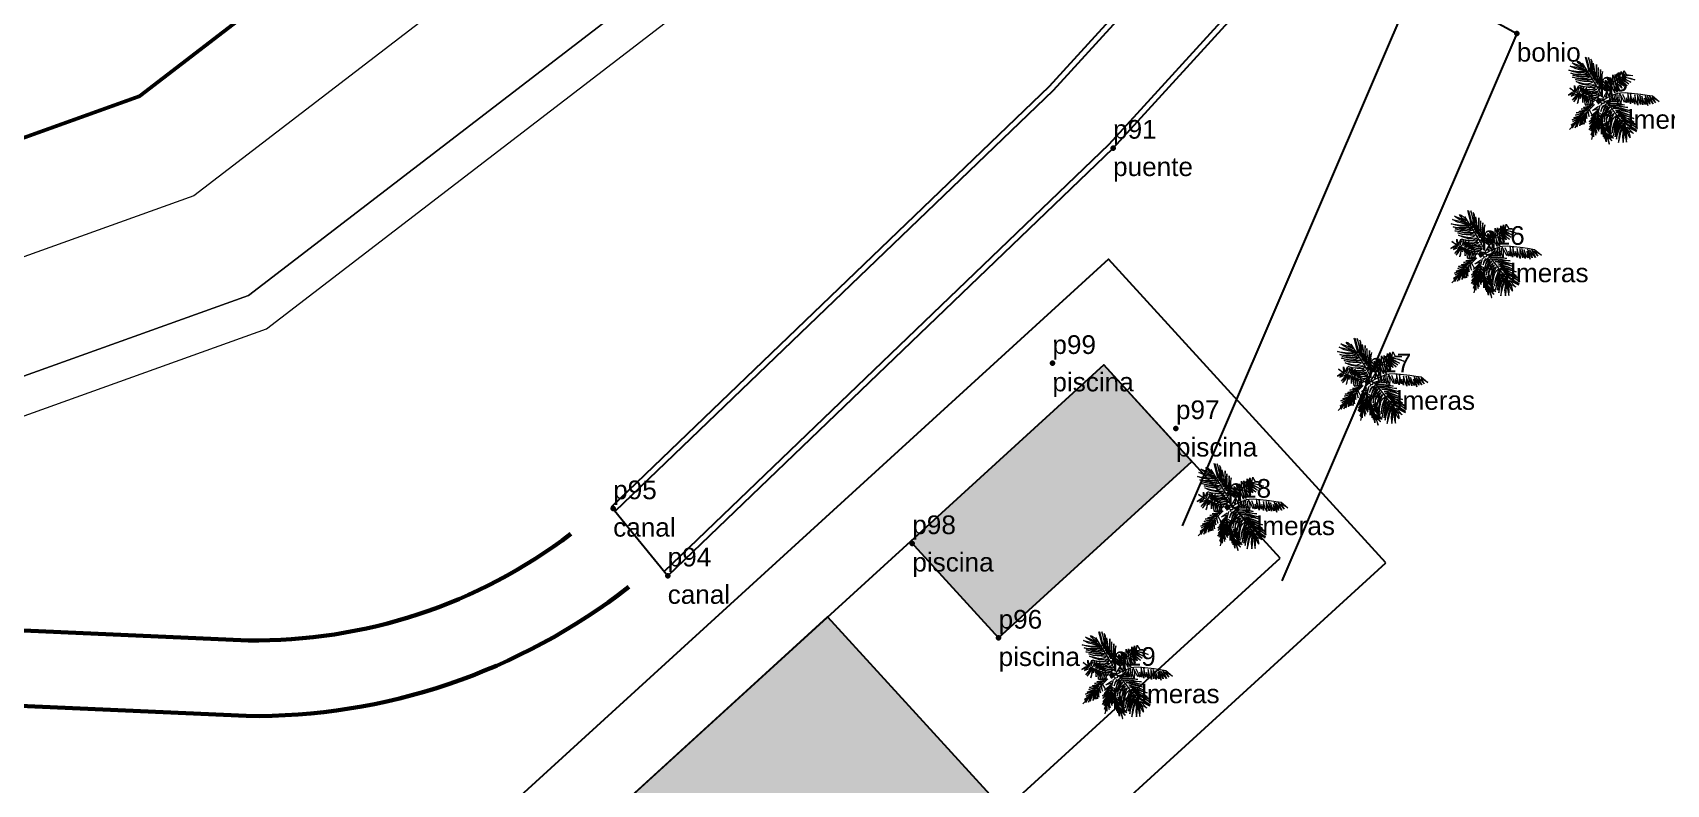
# Model space of a CAD drawing. Header units: metres. Extents: x 859577 to 860336, y 1645916 to 1646650.
# Drawn here: x 859944.8 to 859988.49, y 1646028.86 to 1646048.96 of the extents above; entities that cross this region are included whole.
import ezdxf

# ---------------------------------------------------------------- set-up
doc = ezdxf.new("R2010")
doc.units = ezdxf.units.M
for name, color, linetype in [('A-SENDEROS', 97, 'Continuous'), ('A-ZONA VERDE', 103, 'Continuous'), ('AA_HATCH TEXTURES', 7, 'Continuous'), ('CVL_CUADCON_TIT', 7, 'Continuous')]:
    doc.layers.add(name, color=color, linetype=linetype)
for name, color, linetype, lineweight in [('bohio', 174, 'Continuous', 100), ('canal', 174, 'Continuous', 100), ('HATCH', 253, 'Continuous', 0), ('palmeras', 174, 'Continuous', 100), ('piscina', 174, 'Continuous', 100), ('puente', 174, 'Continuous', 100), ('VEGETATION', 7, 'Continuous', 0)]:
    doc.layers.add(name, color=color, linetype=linetype, lineweight=lineweight)
doc.styles.get("Standard").update_dxf_attribs({"font": 'arial.ttf'})

# ---------------------------------------------------------------- blocks, each defined once
blk = doc.blocks.new('06092026_CAMPO')
at = {"layer": 'bohio'}
blk.add_point((859984.492, 1646048.937, 40.022), dxfattribs=at)
at = {"layer": 'canal'}
for p in [(859960.327, 1646036.231, 38.938), (859961.785, 1646034.434, 38.876)]:
    blk.add_point(p, dxfattribs=at)
at = {"layer": 'palmeras'}
for p in [(859986.685, 1646047.142, 40.089), (859983.538, 1646043.037, 40.1), (859980.503, 1646039.624, 39.637), (859976.756, 1646036.272, 39.542), (859973.671, 1646031.775, 39.618)]:
    blk.add_point(p, dxfattribs=at)
at = {"layer": 'piscina'}
for p in [(859972.073, 1646040.117, 39.916), (859975.377, 1646038.374, 39.396), (859968.327, 1646035.298, 39.3), (859970.635, 1646032.77, 39.276)]:
    blk.add_point(p, dxfattribs=at)
at = {"layer": 'puente'}
blk.add_point((859973.696, 1646045.876, 39.635), dxfattribs=at)
at = {"layer": 'bohio'}
blk.add_text('bohio', height=0.5, dxfattribs=at).set_placement((859984.492, 1646048.187))
at = {"layer": 'canal'}
for s, p in [('p95', (859960.327, 1646036.481)), ('canal', (859960.327, 1646035.481)), ('p94', (859961.785, 1646034.684)), ('canal', (859961.785, 1646033.684))]:
    blk.add_text(s, height=0.5, dxfattribs=at).set_placement(p)
at = {"layer": 'palmeras'}
for s, p in [('p3', (859986.685, 1646047.392)), ('palmeras', (859986.685, 1646046.392)), ('p16', (859983.538, 1646043.287)), ('palmeras', (859983.538, 1646042.287)), ('p17', (859980.503, 1646039.874)), ('palmeras', (859980.503, 1646038.874)), ('p18', (859976.756, 1646036.522)), ('palmeras', (859976.756, 1646035.522)), ('p19', (859973.671, 1646032.025)), ('palmeras', (859973.671, 1646031.025))]:
    blk.add_text(s, height=0.5, dxfattribs=at).set_placement(p)
at = {"layer": 'piscina'}
for s, p in [('p99', (859972.073, 1646040.367)), ('piscina', (859972.073, 1646039.367)), ('p97', (859975.377, 1646038.624)), ('piscina', (859975.377, 1646037.624)), ('p98', (859968.327, 1646035.548)), ('piscina', (859968.327, 1646034.548)), ('p96', (859970.635, 1646033.02)), ('piscina', (859970.635, 1646032.02))]:
    blk.add_text(s, height=0.5, dxfattribs=at).set_placement(p)
at = {"layer": 'puente'}
for s, p in [('p91', (859973.696, 1646046.126)), ('puente', (859973.696, 1646045.126))]:
    blk.add_text(s, height=0.5, dxfattribs=at).set_placement(p)
blk = doc.blocks.new('*U19')
at = {"layer": 'VEGETATION', "extrusion": (-5.08599e-09, -1.37735e-08, 1)}
for p, q in [((18816.405, 35232.304, 0), (18816.336, 35232.327, 0)), ((18816.336, 35232.327, 0), (18816.411, 35232.317, 0)), ((18816.434, 35232.352, 0), (18816.359, 35232.39, 0)), ((18816.359, 35232.39, 0), (18816.425, 35232.377, 0)), ((18816.426, 35232.409, 0), (18816.385, 35232.438, 0)), ((18816.385, 35232.438, 0), (18816.455, 35232.413, 0)), ((18816.411, 35232.317, 0), (18816.488, 35232.307, 0)), ((18816.425, 35232.377, 0), (18816.49, 35232.359, 0)), ((18816.469, 35232.385, 0), (18816.426, 35232.409, 0)), ((18816.495, 35232.334, 0), (18816.434, 35232.352, 0)), ((18816.455, 35232.413, 0), (18816.507, 35232.392, 0)), ((18816.478, 35232.438, 0), (18816.463, 35232.465, 0)), ((18816.463, 35232.465, 0), (18816.487, 35232.457, 0)), ((18816.54, 35232.354, 0), (18816.469, 35232.385, 0)), ((18816.514, 35232.402, 0), (18816.478, 35232.438, 0)), ((18816.487, 35232.457, 0), (18816.531, 35232.425, 0)), ((18816.49, 35232.359, 0), (18816.547, 35232.339, 0)), ((18816.563, 35232.318, 0), (18816.495, 35232.334, 0)), ((18816.507, 35232.392, 0), (18816.562, 35232.368, 0)), ((18816.562, 35232.368, 0), (18816.514, 35232.402, 0)), ((18816.531, 35232.425, 0), (18816.567, 35232.374, 0)), ((18816.535, 35232.433, 0), (18816.77, 35232.055)), ((18816.59, 35232.332, 0), (18816.54, 35232.354, 0)), ((18816.547, 35232.339, 0), (18816.59, 35232.332, 0)), ((18816.547, 35232.311, 0), (18816.605, 35232.314, 0)), ((18816.605, 35232.314, 0), (18816.563, 35232.318, 0)), ((18816.62, 35232.39, 0), (18816.584, 35232.522, 0)), ((18816.651, 35232.327, 0), (18816.598, 35232.519, 0)), ((18816.598, 35232.519, 0), (18816.624, 35232.412, 0)), ((18816.638, 35232.306, 0), (18816.62, 35232.39, 0)), ((18816.624, 35232.412, 0), (18816.638, 35232.306, 0)), ((18816.672, 35232.385, 0), (18816.63, 35232.518, 0)), ((18816.63, 35232.518, 0), (18816.662, 35232.386, 0)), ((18816.663, 35232.265, 0), (18816.651, 35232.327, 0)), ((18816.662, 35232.386, 0), (18816.663, 35232.265, 0)), ((18816.684, 35232.46, 0), (18816.666, 35232.495, 0)), ((18816.666, 35232.495, 0), (18816.687, 35232.358, 0)), ((18816.679, 35232.295, 0), (18816.672, 35232.385, 0)), ((18816.695, 35232.329, 0), (18816.684, 35232.46, 0)), ((18816.687, 35232.358, 0), (18816.686, 35232.238, 0)), ((18816.702, 35232.23, 0), (18816.695, 35232.329, 0)), ((18816.724, 35232.289, 0), (18816.701, 35232.431, 0)), ((18816.701, 35232.431, 0), (18816.717, 35232.343, 0)), ((18816.717, 35232.343, 0), (18816.707, 35232.239, 0)), ((18816.744, 35232.333, 0), (18816.737, 35232.253, 0)), ((18816.749, 35232.413, 0), (18816.744, 35232.333, 0)), ((18816.752, 35232.263, 0), (18816.749, 35232.413, 0)), ((18816.773, 35232.369, 0), (18816.77, 35232.268, 0)), ((18816.78, 35232.248, 0), (18816.773, 35232.369, 0)), ((18816.81, 35232.339, 0), (18816.802, 35232.257, 0)), ((18816.816, 35232.241, 0), (18816.81, 35232.339, 0)), ((18817.102, 35232.243, 0), (18817.117, 35232.311, 0)), ((18817.117, 35232.311, 0), (18817.143, 35232.224, 0)), ((18817.154, 35232.293, 0), (18817.159, 35232.319, 0)), ((18817.159, 35232.319, 0), (18817.178, 35232.287, 0)), ((18816.426, 35232.263, 0), (18816.369, 35232.282, 0)), ((18816.369, 35232.282, 0), (18816.441, 35232.271, 0)), ((18816.481, 35232.201, 0), (18816.394, 35232.223, 0)), ((18816.394, 35232.223, 0), (18816.48, 35232.212, 0)), ((18816.477, 35232.228, 0), (18816.398, 35232.252, 0)), ((18816.398, 35232.252, 0), (18816.467, 35232.238, 0)), ((18816.469, 35232.29, 0), (18816.405, 35232.304, 0)), ((18816.427, 35232.014, 0), (18816.424, 35232.098)), ((18816.424, 35232.098), (18816.448, 35232.015, 0)), ((18816.482, 35232.249, 0), (18816.426, 35232.263, 0)), ((18816.507, 35232.168), (18816.436, 35232.19)), ((18816.436, 35232.19), (18816.496, 35232.179)), ((18816.441, 35232.271, 0), (18816.515, 35232.27, 0)), ((18816.503, 35232.132), (18816.447, 35232.158)), ((18816.447, 35232.158), (18816.494, 35232.145)), ((18816.448, 35232.015, 0), (18816.482, 35232.096)), ((18816.467, 35232.238, 0), (18816.527, 35232.235, 0)), ((18816.514, 35232.291, 0), (18816.469, 35232.29, 0)), ((18816.482, 35232.096), (18816.471, 35232.007, 0)), ((18816.545, 35232.219, 0), (18816.477, 35232.228, 0)), ((18816.48, 35232.212, 0), (18816.543, 35232.203, 0)), ((18816.531, 35232.192, 0), (18816.481, 35232.201, 0)), ((18816.535, 35232.253, 0), (18816.482, 35232.249, 0)), ((18816.488, 35232.307, 0), (18816.547, 35232.311, 0)), ((18816.545, 35232.083), (18816.493, 35232.099)), ((18816.493, 35232.099), (18816.558, 35232.087)), ((18816.494, 35232.145), (18816.55, 35232.132)), ((18816.494, 35232.065), (18816.52, 35232.078)), ((18816.496, 35232.179), (18816.56, 35232.172, 0)), ((18816.548, 35232.116), (18816.503, 35232.132)), ((18816.52, 35232.078), (18816.506, 35232.024, 0)), ((18816.562, 35232.16, 0), (18816.507, 35232.168)), ((18816.567, 35232.293, 0), (18816.514, 35232.291, 0)), ((18816.515, 35232.27, 0), (18816.564, 35232.274, 0)), ((18816.527, 35232.235, 0), (18816.579, 35232.243, 0)), ((18816.58, 35232.191, 0), (18816.531, 35232.192, 0)), ((18816.6, 35232.264, 0), (18816.535, 35232.253, 0)), ((18816.543, 35232.203, 0), (18816.599, 35232.21, 0)), ((18816.562, 35232.077), (18816.543, 35232.036)), ((18816.611, 35232.232, 0), (18816.545, 35232.219, 0)), ((18816.597, 35232.074), (18816.545, 35232.083)), ((18816.599, 35232.104), (18816.548, 35232.116)), ((18816.549, 35232.064), (18816.562, 35232.077)), ((18816.55, 35232.132), (18816.62, 35232.123)), ((18816.558, 35232.087), (18816.628, 35232.08)), ((18816.56, 35232.172, 0), (18816.611, 35232.174, 0)), ((18816.619, 35232.159, 0), (18816.562, 35232.16, 0)), ((18816.564, 35232.274, 0), (18816.599, 35232.285, 0)), ((18816.618, 35232.3, 0), (18816.567, 35232.293, 0)), ((18816.579, 35232.243, 0), (18816.627, 35232.257, 0)), ((18816.638, 35232.191, 0), (18816.58, 35232.191, 0)), ((18816.652, 35232.068), (18816.597, 35232.074)), ((18816.599, 35232.285, 0), (18816.618, 35232.3, 0)), ((18816.599, 35232.21, 0), (18816.637, 35232.224, 0)), ((18816.658, 35232.106), (18816.599, 35232.104)), ((18816.642, 35232.268, 0), (18816.6, 35232.264, 0)), ((18816.664, 35232.234, 0), (18816.611, 35232.232, 0)), ((18816.611, 35232.174, 0), (18816.677, 35232.191, 0)), ((18816.682, 35232.155, 0), (18816.619, 35232.159, 0)), ((18816.62, 35232.123), (18816.668, 35232.139, 0)), ((18816.627, 35232.257, 0), (18816.642, 35232.268, 0)), ((18816.628, 35232.08), (18816.673, 35232.089)), ((18816.637, 35232.224, 0), (18816.664, 35232.234, 0)), ((18816.677, 35232.191, 0), (18816.638, 35232.191, 0)), ((18816.706, 35232.07), (18816.652, 35232.068)), ((18816.708, 35232.11, 0), (18816.658, 35232.106)), ((18816.668, 35232.139, 0), (18816.693, 35232.151, 0)), ((18816.673, 35232.089), (18816.713, 35232.105, 0)), ((18816.686, 35232.238, 0), (18816.679, 35232.295, 0)), ((18816.693, 35232.151, 0), (18816.682, 35232.155, 0)), ((18816.7, 35232.052), (18816.734, 35232.071)), ((18816.705, 35232.198, 0), (18816.702, 35232.23, 0)), ((18816.707, 35232.239, 0), (18816.705, 35232.198, 0)), ((18816.734, 35232.071), (18816.706, 35232.07)), ((18816.713, 35232.105, 0), (18816.708, 35232.11, 0)), ((18816.778, 35232.067), (18816.711, 35232.102)), ((18816.711, 35232.102), (18816.762, 35232.085)), ((18816.721, 35232.185, 0), (18816.724, 35232.289, 0)), ((18816.728, 35232.176, 0), (18816.721, 35232.185, 0)), ((18816.737, 35232.253, 0), (18816.728, 35232.176, 0)), ((18816.758, 35232.192, 0), (18816.744, 35232.135, 0)), ((18816.744, 35232.135, 0), (18816.747, 35232.178, 0)), ((18816.747, 35232.178, 0), (18816.752, 35232.263, 0)), ((18816.77, 35232.268, 0), (18816.758, 35232.192, 0)), ((18816.762, 35232.085), (18816.807, 35232.066)), ((18816.785, 35232.177, 0), (18816.765, 35232.116, 0)), ((18816.765, 35232.116, 0), (18816.767, 35232.153, 0)), ((18816.767, 35232.153, 0), (18816.78, 35232.248, 0)), ((18816.899, 35232.04, 0), (18816.775, 35232.127, 0)), ((18816.775, 35232.127, 0), (18816.918, 35232.046, 0)), ((18816.812, 35232.148, 0), (18816.783, 35232.068)), ((18816.783, 35232.068), (18816.8, 35232.141, 0)), ((18816.802, 35232.257, 0), (18816.785, 35232.177, 0)), ((18816.793, 35232.035), (18816.814, 35232.079, 0)), ((18816.8, 35232.141, 0), (18816.816, 35232.241, 0)), ((18816.918, 35232.046, 0), (18816.806, 35232.149, 0)), ((18816.806, 35232.149, 0), (18816.94, 35232.06, 0)), ((18816.825, 35232.231, 0), (18816.812, 35232.148, 0)), ((18816.814, 35232.079, 0), (18816.828, 35232.17, 0)), ((18816.84, 35232.31, 0), (18816.825, 35232.231, 0)), ((18816.828, 35232.17, 0), (18816.84, 35232.31, 0)), ((18816.94, 35232.06, 0), (18816.834, 35232.18, 0)), ((18816.834, 35232.18, 0), (18816.959, 35232.068, 0)), ((18816.885, 35232.16, 0), (18816.883, 35232.18, 0)), ((18816.883, 35232.18, 0), (18816.958, 35232.104, 0)), ((18816.959, 35232.068, 0), (18816.885, 35232.16, 0)), ((18816.905, 35232.008), (18816.968, 35232.097, 0)), ((18816.933, 35232.152, 0), (18816.916, 35232.203, 0)), ((18816.916, 35232.203, 0), (18816.973, 35232.129, 0)), ((18816.958, 35232.104, 0), (18816.933, 35232.152, 0)), ((18816.946, 35232.074, 0), (18816.943, 35232.064, 0)), ((18816.956, 35232.041, 0), (18816.946, 35232.074, 0)), ((18816.983, 35232.121, 0), (18816.956, 35232.218, 0)), ((18816.956, 35232.218, 0), (18817.01, 35232.119, 0)), ((18816.968, 35232.097, 0), (18817.022, 35232.164, 0)), ((18816.976, 35232.111, 0), (18816.97, 35232.107, 0)), ((18816.97, 35232.107, 0), (18816.974, 35232.024, 0)), ((18816.973, 35232.129, 0), (18816.983, 35232.121, 0)), ((18816.995, 35232.049, 0), (18816.976, 35232.111, 0)), ((18816.992, 35232.203, 0), (18816.991, 35232.259, 0)), ((18816.991, 35232.259, 0), (18817.015, 35232.206, 0)), ((18817.01, 35232.119, 0), (18816.992, 35232.203, 0)), ((18817.03, 35232.049, 0), (18817.001, 35232.124, 0)), ((18817.001, 35232.124, 0), (18817.015, 35232.05, 0)), ((18817.015, 35232.206, 0), (18817.036, 35232.129, 0)), ((18817.022, 35232.164, 0), (18817.083, 35232.211, 0)), ((18817.089, 35232.043, 0), (18817.026, 35232.136, 0)), ((18817.026, 35232.136, 0), (18817.052, 35232.055, 0)), ((18817.03, 35232.204, 0), (18817.028, 35232.265, 0)), ((18817.028, 35232.265, 0), (18817.049, 35232.203, 0)), ((18817.036, 35232.129, 0), (18817.03, 35232.204, 0)), ((18817.049, 35232.203, 0), (18817.062, 35232.139, 0)), ((18817.064, 35232.13, 0), (18817.053, 35232.137, 0)), ((18817.053, 35232.137, 0), (18817.089, 35232.043, 0)), ((18817.062, 35232.139, 0), (18817.068, 35232.143, 0)), ((18817.128, 35232.062, 0), (18817.064, 35232.13, 0)), ((18817.068, 35232.143, 0), (18817.072, 35232.226, 0)), ((18817.072, 35232.226, 0), (18817.078, 35232.295, 0)), ((18817.207, 35232.094, 0), (18817.072, 35232.192, 0)), ((18817.072, 35232.192, 0), (18817.154, 35232.108, 0)), ((18817.158, 35232.088, 0), (18817.076, 35232.157, 0)), ((18817.076, 35232.157, 0), (18817.106, 35232.112, 0)), ((18817.078, 35232.295, 0), (18817.087, 35232.275, 0)), ((18817.083, 35232.211, 0), (18817.16, 35232.239, 0)), ((18817.087, 35232.275, 0), (18817.089, 35232.207, 0)), ((18817.089, 35232.207, 0), (18817.095, 35232.174, 0)), ((18817.232, 35232.127, 0), (18817.09, 35232.202, 0)), ((18817.09, 35232.202, 0), (18817.207, 35232.094, 0)), ((18817.095, 35232.174, 0), (18817.1, 35232.183, 0)), ((18817.1, 35232.183, 0), (18817.102, 35232.243, 0)), ((18817.106, 35232.112, 0), (18817.128, 35232.062, 0)), ((18817.261, 35232.151, 0), (18817.111, 35232.218, 0)), ((18817.111, 35232.218, 0), (18817.232, 35232.127, 0)), ((18817.223, 35232.209, 0), (18817.129, 35232.226, 0)), ((18817.129, 35232.226, 0), (18817.261, 35232.151, 0)), ((18817.143, 35232.224, 0), (18817.145, 35232.24, 0)), ((18817.145, 35232.24, 0), (18817.154, 35232.293, 0)), ((18817.154, 35232.231, 0), (18817.252, 35232.211, 0)), ((18817.154, 35232.108, 0), (18817.158, 35232.088, 0)), ((18817.16, 35232.239, 0), (18817.211, 35232.25, 0)), ((18817.178, 35232.287, 0), (18817.19, 35232.262, 0)), ((18817.19, 35232.262, 0), (18817.292, 35232.25, 0)), ((18817.211, 35232.25, 0), (18817.258, 35232.252, 0)), ((18817.27, 35232.195, 0), (18817.223, 35232.209, 0)), ((18817.252, 35232.211, 0), (18817.322, 35232.183, 0)), ((18817.258, 35232.252, 0), (18817.292, 35232.25, 0)), ((18817.322, 35232.183, 0), (18817.27, 35232.195, 0)), ((18816.389, 35231.995, 0), (18816.334, 35231.958, 0)), ((18816.334, 35231.958, 0), (18816.379, 35231.978, 0)), ((18816.418, 35232.009, 0), (18816.35, 35232.061, 0)), ((18816.35, 35232.061, 0), (18816.427, 35232.014, 0)), ((18816.43, 35231.993, 0), (18816.372, 35231.942, 0)), ((18816.372, 35231.942, 0), (18816.471, 35231.983, 0)), ((18816.379, 35231.978, 0), (18816.43, 35231.993, 0)), ((18816.471, 35231.983, 0), (18816.388, 35231.881, 0)), ((18816.417, 35232.005, 0), (18816.389, 35231.995, 0)), ((18816.429, 35231.894, 0), (18816.411, 35231.857, 0)), ((18816.411, 35231.857, 0), (18816.442, 35231.892, 0)), ((18816.655, 35231.914, 0), (18816.418, 35232.009, 0)), ((18816.473, 35231.989, 0), (18816.429, 35231.894, 0)), ((18816.442, 35231.892, 0), (18816.492, 35231.972, 0)), ((18816.468, 35231.833, 0), (18816.494, 35231.939, 0)), ((18816.483, 35231.932, 0), (18816.47, 35231.842, 0)), ((18816.471, 35232.007, 0), (18816.483, 35232.044)), ((18816.483, 35232.044), (18816.494, 35232.065)), ((18816.492, 35231.972, 0), (18816.483, 35231.932, 0)), ((18816.49, 35231.993, 0), (18816.515, 35232.026, 0)), ((18816.506, 35232.024, 0), (18816.49, 35231.993, 0)), ((18816.494, 35231.939, 0), (18816.515, 35231.968, 0)), ((18816.515, 35231.968, 0), (18816.506, 35231.908, 0)), ((18816.506, 35231.908, 0), (18816.531, 35231.965, 0)), ((18816.515, 35232.026, 0), (18816.549, 35232.064)), ((18816.52, 35231.997, 0), (18816.56, 35232.043)), ((18816.543, 35232.036), (18816.52, 35231.997, 0)), ((18816.531, 35231.965, 0), (18816.545, 35231.847, 0)), ((18816.606, 35232.031), (18816.533, 35232.054)), ((18816.533, 35232.054), (18816.6, 35232.041)), ((18816.564, 35232.024), (18816.534, 35231.978, 0)), ((18816.534, 35231.978, 0), (18816.579, 35232.02)), ((18816.545, 35231.847, 0), (18816.551, 35231.934, 0)), ((18816.605, 35232), (18816.547, 35232.019, 0)), ((18816.547, 35232.019, 0), (18816.619, 35232.004)), ((18816.551, 35231.934, 0), (18816.556, 35231.955, 0)), ((18816.556, 35231.955, 0), (18816.567, 35231.884, 0)), ((18816.557, 35231.971, 0), (18816.635, 35232.013)), ((18816.568, 35231.989, 0), (18816.557, 35231.971, 0)), ((18816.56, 35232.043), (18816.605, 35232.063)), ((18816.605, 35232.063), (18816.564, 35232.024)), ((18816.567, 35231.884, 0), (18816.583, 35231.815, 0)), ((18816.645, 35232.041), (18816.568, 35231.989, 0)), ((18816.574, 35231.888, 0), (18816.582, 35231.95, 0)), ((18816.583, 35231.815, 0), (18816.574, 35231.888, 0)), ((18816.579, 35232.02), (18816.604, 35232.032)), ((18816.581, 35231.808, 0), (18816.704, 35231.834, 0)), ((18816.582, 35231.95, 0), (18816.593, 35231.881, 0)), ((18816.618, 35231.988, 0), (18816.584, 35231.96, 0)), ((18816.584, 35231.96, 0), (18816.597, 35231.959, 0)), ((18816.593, 35231.881, 0), (18816.615, 35231.803, 0)), ((18816.597, 35231.959, 0), (18816.649, 35231.979, 0)), ((18816.6, 35232.041), (18816.656, 35232.043)), ((18816.604, 35232.032), (18816.645, 35232.041)), ((18816.666, 35231.996), (18816.605, 35232)), ((18816.651, 35232.029), (18816.606, 35232.031)), ((18816.61, 35231.862, 0), (18816.611, 35231.929, 0)), ((18816.615, 35231.803, 0), (18816.61, 35231.862, 0)), ((18816.713, 35231.977), (18816.611, 35231.985, 0)), ((18816.611, 35231.985, 0), (18816.682, 35231.979)), ((18816.611, 35231.929, 0), (18816.626, 35231.869, 0)), ((18816.661, 35231.952, 0), (18816.617, 35231.964, 0)), ((18816.617, 35231.964, 0), (18816.667, 35231.954, 0)), ((18816.688, 35232.018), (18816.618, 35231.988, 0)), ((18816.619, 35232.004), (18816.682, 35232.006)), ((18816.626, 35231.869, 0), (18816.639, 35231.814, 0)), ((18816.643, 35231.952, 0), (18816.631, 35231.942, 0)), ((18816.631, 35231.942, 0), (18816.646, 35231.941, 0)), ((18816.635, 35232.013), (18816.688, 35232.018)), ((18816.635, 35231.875, 0), (18816.645, 35231.917, 0)), ((18816.639, 35231.814, 0), (18816.635, 35231.875, 0)), ((18816.713, 35231.99), (18816.643, 35231.952, 0)), ((18816.645, 35231.917, 0), (18816.654, 35231.881, 0)), ((18816.646, 35231.941, 0), (18816.673, 35231.943, 0)), ((18816.649, 35231.979, 0), (18816.713, 35231.99)), ((18816.705, 35232.041), (18816.651, 35232.029)), ((18816.654, 35231.881, 0), (18816.663, 35231.817, 0)), ((18816.779, 35231.856, 0), (18816.655, 35231.914, 0)), ((18816.656, 35232.043), (18816.7, 35232.052)), ((18816.717, 35231.945, 0), (18816.661, 35231.952, 0)), ((18816.663, 35231.817, 0), (18816.672, 35231.864, 0)), ((18816.718, 35232.003), (18816.666, 35231.996)), ((18816.667, 35231.954, 0), (18816.712, 35231.957, 0)), ((18816.699, 35231.941, 0), (18816.67, 35231.921, 0)), ((18816.67, 35231.921, 0), (18816.686, 35231.916, 0)), ((18816.672, 35231.864, 0), (18816.681, 35231.892, 0)), ((18816.673, 35231.943, 0), (18816.757, 35231.967)), ((18816.675, 35231.915, 0), (18816.719, 35231.918, 0)), ((18816.732, 35231.909, 0), (18816.675, 35231.915, 0)), ((18816.681, 35231.892, 0), (18816.687, 35231.895, 0)), ((18816.682, 35232.006), (18816.725, 35232.031)), ((18816.682, 35231.979), (18816.73, 35231.99)), ((18816.686, 35231.916, 0), (18816.706, 35231.921, 0)), ((18816.687, 35231.895, 0), (18816.69, 35231.885, 0)), ((18816.69, 35231.885, 0), (18816.688, 35231.839, 0)), ((18816.688, 35231.839, 0), (18816.703, 35231.865, 0)), ((18816.757, 35231.967), (18816.699, 35231.941, 0)), ((18816.703, 35231.865, 0), (18816.721, 35231.878, 0)), ((18816.756, 35232.048), (18816.705, 35232.041)), ((18816.706, 35231.921, 0), (18816.783, 35231.939)), ((18816.712, 35231.957, 0), (18816.769, 35231.966)), ((18816.777, 35231.986), (18816.713, 35231.977)), ((18816.779, 35231.954), (18816.717, 35231.945, 0)), ((18816.767, 35232.015), (18816.718, 35232.003)), ((18816.719, 35231.918, 0), (18816.763, 35231.931, 0)), ((18816.783, 35231.939), (18816.72, 35231.896, 0)), ((18816.725, 35232.031), (18816.756, 35232.048)), ((18816.73, 35231.99), (18816.775, 35232.012)), ((18816.777, 35231.922, 0), (18816.732, 35231.909, 0)), ((18816.763, 35231.931, 0), (18816.807, 35231.954)), ((18816.766, 35231.859, 0), (18816.765, 35231.856, 0)), ((18816.775, 35232.012), (18816.767, 35232.015)), ((18816.769, 35231.966), (18816.787, 35231.977)), ((18816.77, 35232.055), (18816.838, 35231.926)), ((18816.789, 35231.983), (18816.777, 35231.986)), ((18816.874, 35232.038), (18816.778, 35232.067)), ((18816.807, 35231.954), (18816.779, 35231.954)), ((18816.787, 35231.977), (18816.789, 35231.983)), ((18816.81, 35231.848, 0), (18816.806, 35231.85, 0)), ((18816.807, 35232.066), (18816.899, 35232.04, 0)), ((18816.824, 35231.897, 0), (18816.82, 35231.897, 0)), ((18816.855, 35231.833, 0), (18816.834, 35231.83, 0)), ((18816.839, 35231.894, 0), (18816.905, 35232.008)), ((18816.839, 35231.894, 0), (18816.839, 35231.894, 0)), ((18816.849, 35231.874, 0), (18816.842, 35231.875, 0)), ((18816.843, 35231.882, 0), (18816.905, 35231.917)), ((18816.843, 35231.882, 0), (18816.848, 35231.881, 0)), ((18816.848, 35231.881, 0), (18816.859, 35231.875, 0)), ((18816.859, 35231.875, 0), (18816.881, 35231.863, 0)), ((18816.859, 35231.792, 0), (18816.896, 35231.825, 0)), ((18816.897, 35231.922), (18816.875, 35231.953)), ((18816.978, 35231.755, 0), (18816.881, 35231.863, 0)), ((18816.885, 35231.868, 0), (18816.933, 35231.884)), ((18816.896, 35231.825, 0), (18816.886, 35231.799, 0)), ((18816.9, 35231.95), (18816.897, 35231.922)), ((18816.904, 35232.003), (18816.9, 35231.95)), ((18816.938, 35231.935), (18816.904, 35232.019)), ((18816.904, 35232.019), (18816.904, 35232.003)), ((18816.953, 35231.875), (18816.904, 35231.853, 0)), ((18816.904, 35231.853, 0), (18816.953, 35231.86, 0)), ((18816.905, 35231.917), (18816.994, 35231.959)), ((18816.949, 35231.854, 0), (18816.909, 35231.839, 0)), ((18816.909, 35231.839, 0), (18816.962, 35231.835, 0)), ((18816.933, 35231.884), (18816.989, 35231.888)), ((18816.965, 35231.825, 0), (18816.934, 35231.819, 0)), ((18816.947, 35232.004), (18816.938, 35231.935)), ((18816.943, 35232.064, 0), (18816.947, 35232.004)), ((18816.948, 35231.905), (18816.953, 35231.936)), ((18816.955, 35231.866, 0), (18816.948, 35231.905)), ((18816.987, 35231.858), (18816.949, 35231.854, 0)), ((18816.989, 35231.888), (18816.953, 35231.875)), ((18816.953, 35231.86, 0), (18817.009, 35231.861)), ((18816.973, 35231.925), (18816.955, 35231.866, 0)), ((18816.965, 35231.974), (18816.956, 35232.041, 0)), ((18816.962, 35231.835, 0), (18817.032, 35231.833, 0)), ((18816.976, 35231.955), (18816.965, 35231.974)), ((18817.008, 35231.824, 0), (18816.965, 35231.825, 0)), ((18816.995, 35231.953), (18816.973, 35231.925)), ((18816.974, 35232.024, 0), (18816.976, 35231.955)), ((18817.051, 35231.861), (18816.987, 35231.858)), ((18816.992, 35231.919), (18816.995, 35231.953)), ((18817.018, 35231.925), (18816.992, 35231.866)), ((18816.992, 35231.866), (18816.992, 35231.919)), ((18816.994, 35231.959), (18817.069, 35231.987, 0)), ((18817.022, 35231.99, 0), (18816.995, 35232.049, 0)), ((18817.088, 35231.814, 0), (18817.008, 35231.824, 0)), ((18817.009, 35231.861), (18817.051, 35231.861)), ((18817.015, 35232.05, 0), (18817.022, 35231.99, 0)), ((18817.03, 35231.97), (18817.018, 35231.925)), ((18817.024, 35231.859), (18817.028, 35231.903)), ((18817.042, 35231.891), (18817.024, 35231.859)), ((18817.028, 35231.903), (18817.035, 35231.97)), ((18817.059, 35231.999, 0), (18817.03, 35232.049, 0)), ((18817.035, 35231.97), (18817.03, 35231.97)), ((18817.032, 35231.833, 0), (18817.088, 35231.83)), ((18817.055, 35231.929), (18817.042, 35231.891)), ((18817.052, 35232.055, 0), (18817.059, 35231.999, 0)), ((18817.061, 35231.894), (18817.059, 35231.971)), ((18817.07, 35231.842), (18817.061, 35231.894)), ((18817.069, 35231.987, 0), (18817.105, 35231.992, 0)), ((18817.081, 35231.906), (18817.07, 35231.842)), ((18817.083, 35231.961), (18817.081, 35231.906)), ((18817.095, 35231.871), (18817.081, 35231.919)), ((18817.088, 35231.83), (18817.166, 35231.81)), ((18817.129, 35231.926), (18817.093, 35231.986, 0)), ((18817.111, 35231.823), (18817.095, 35231.871)), ((18817.105, 35231.992, 0), (18817.178, 35231.997, 0)), ((18817.107, 35231.96, 0), (18817.115, 35231.895)), ((18817.115, 35231.895), (18817.111, 35231.823)), ((18817.168, 35231.848), (18817.129, 35231.926)), ((18817.171, 35231.904), (18817.144, 35231.966, 0)), ((18817.178, 35231.877), (18817.168, 35231.848)), ((18817.186, 35231.848), (18817.171, 35231.904)), ((18817.178, 35231.997, 0), (18817.411, 35231.971, 0)), ((18817.198, 35231.849), (18817.186, 35231.848)), ((18817.22, 35231.845), (18817.196, 35231.917)), ((18817.196, 35231.917), (18817.198, 35231.849)), ((18817.254, 35231.829), (18817.216, 35231.984, 0)), ((18817.216, 35231.984, 0), (18817.22, 35231.845)), ((18817.257, 35231.846), (18817.254, 35231.829)), ((18817.287, 35231.843), (18817.257, 35231.978, 0)), ((18817.257, 35231.978, 0), (18817.257, 35231.846)), ((18817.295, 35231.914, 0), (18817.287, 35231.843)), ((18817.319, 35231.823), (18817.295, 35231.914, 0)), ((18817.341, 35231.873, 0), (18817.319, 35231.959, 0)), ((18817.319, 35231.959, 0), (18817.319, 35231.823)), ((18817.368, 35231.809), (18817.341, 35231.873, 0)), ((18817.405, 35231.819), (18817.359, 35231.959, 0)), ((18817.359, 35231.959, 0), (18817.361, 35231.899, 0)), ((18817.361, 35231.899, 0), (18817.368, 35231.809)), ((18817.441, 35231.811), (18817.393, 35231.956, 0)), ((18817.393, 35231.956, 0), (18817.4, 35231.876, 0)), ((18817.4, 35231.876, 0), (18817.405, 35231.819)), ((18817.411, 35231.971, 0), (18817.504, 35231.956, 0)), ((18817.451, 35231.865, 0), (18817.425, 35231.939, 0)), ((18817.425, 35231.939, 0), (18817.44, 35231.851, 0)), ((18817.44, 35231.851, 0), (18817.441, 35231.811)), ((18817.478, 35231.817), (18817.451, 35231.865, 0)), ((18817.517, 35231.8), (18817.466, 35231.911, 0)), ((18817.466, 35231.911, 0), (18817.478, 35231.817)), ((18817.546, 35231.821, 0), (18817.477, 35231.948, 0)), ((18817.477, 35231.948, 0), (18817.517, 35231.8)), ((18817.504, 35231.956, 0), (18817.582, 35231.945, 0)), ((18817.594, 35231.826, 0), (18817.506, 35231.939, 0)), ((18817.506, 35231.939, 0), (18817.536, 35231.874, 0)), ((18817.628, 35231.842, 0), (18817.534, 35231.947, 0)), ((18817.534, 35231.947, 0), (18817.594, 35231.826, 0)), ((18817.536, 35231.874, 0), (18817.546, 35231.821, 0)), ((18817.683, 35231.861, 0), (18817.58, 35231.92, 0)), ((18817.58, 35231.92, 0), (18817.628, 35231.842, 0)), ((18817.582, 35231.945, 0), (18817.683, 35231.861, 0)), ((18816.346, 35231.445, 0), (18816.719, 35231.817, 0)), ((18816.374, 35231.511, 0), (18816.496, 35231.61, 0)), ((18816.386, 35231.588, 0), (18816.536, 35231.656, 0)), ((18816.525, 35231.637, 0), (18816.386, 35231.588, 0)), ((18816.398, 35231.563, 0), (18816.525, 35231.637, 0)), ((18816.496, 35231.61, 0), (18816.398, 35231.563, 0)), ((18816.413, 35231.618, 0), (18816.573, 35231.683, 0)), ((18816.536, 35231.656, 0), (18816.413, 35231.618, 0)), ((18816.43, 35231.47, 0), (18816.487, 35231.584, 0)), ((18816.437, 35231.659, 0), (18816.588, 35231.712, 0)), ((18816.573, 35231.683, 0), (18816.437, 35231.659, 0)), ((18816.449, 35231.691, 0), (18816.627, 35231.74, 0)), ((18816.588, 35231.712, 0), (18816.449, 35231.691, 0)), ((18816.458, 35231.486, 0), (18816.506, 35231.606, 0)), ((18816.487, 35231.584, 0), (18816.458, 35231.486, 0)), ((18816.49, 35231.715, 0), (18816.642, 35231.757, 0)), ((18816.627, 35231.74, 0), (18816.49, 35231.715, 0)), ((18816.501, 35231.498, 0), (18816.519, 35231.628, 0)), ((18816.506, 35231.606, 0), (18816.501, 35231.498, 0)), ((18816.519, 35231.628, 0), (18816.52, 35231.514, 0)), ((18816.52, 35231.748, 0), (18816.671, 35231.783, 0)), ((18816.642, 35231.757, 0), (18816.52, 35231.748, 0)), ((18816.52, 35231.514, 0), (18816.53, 35231.634, 0)), ((18816.53, 35231.634, 0), (18816.542, 35231.518, 0)), ((18816.542, 35231.518, 0), (18816.548, 35231.644, 0)), ((18816.548, 35231.644, 0), (18816.566, 35231.522, 0)), ((18816.557, 35231.773, 0), (18816.702, 35231.81, 0)), ((18816.671, 35231.783, 0), (18816.557, 35231.773, 0)), ((18816.566, 35231.522, 0), (18816.567, 35231.661, 0)), ((18816.567, 35231.661, 0), (18816.588, 35231.547, 0)), ((18816.702, 35231.81, 0), (18816.581, 35231.808, 0)), ((18816.588, 35231.547, 0), (18816.587, 35231.68, 0)), ((18816.587, 35231.68, 0), (18816.608, 35231.609, 0)), ((18816.602, 35231.702, 0), (18816.613, 35231.712, 0)), ((18816.608, 35231.609, 0), (18816.602, 35231.702, 0)), ((18816.613, 35231.712, 0), (18816.641, 35231.636, 0)), ((18816.626, 35231.725, 0), (18816.639, 35231.737, 0)), ((18816.641, 35231.636, 0), (18816.626, 35231.725, 0)), ((18816.639, 35231.737, 0), (18816.685, 35231.659, 0)), ((18816.641, 35231.559, 0), (18816.768, 35231.693, 0)), ((18816.749, 35231.649, 0), (18816.641, 35231.559, 0)), ((18816.647, 35231.525, 0), (18816.749, 35231.649, 0)), ((18816.751, 35231.616, 0), (18816.647, 35231.525, 0)), ((18816.648, 35231.478, 0), (18816.751, 35231.616, 0)), ((18816.663, 35231.601, 0), (18816.77, 35231.716, 0)), ((18816.768, 35231.693, 0), (18816.663, 35231.601, 0)), ((18816.672, 35231.644, 0), (18816.782, 35231.753, 0)), ((18816.77, 35231.716, 0), (18816.672, 35231.644, 0)), ((18816.681, 35231.295, 0), (18816.806, 35231.808, 0)), ((18816.692, 35231.728, 0), (18816.778, 35231.79, 0)), ((18816.782, 35231.753, 0), (18816.692, 35231.728, 0)), ((18816.829, 35231.476, 0), (18816.757, 35231.595, 0)), ((18816.757, 35231.595, 0), (18816.834, 35231.509, 0)), ((18816.834, 35231.509, 0), (18816.764, 35231.621, 0)), ((18816.764, 35231.621, 0), (18816.82, 35231.572, 0)), ((18816.766, 35231.648, 0), (18816.77, 35231.663, 0)), ((18816.82, 35231.572, 0), (18816.766, 35231.648, 0)), ((18816.77, 35231.663, 0), (18816.833, 35231.613, 0)), ((18816.774, 35231.68, 0), (18816.779, 35231.697, 0)), ((18816.833, 35231.613, 0), (18816.774, 35231.68, 0)), ((18816.779, 35231.697, 0), (18816.859, 35231.655, 0)), ((18816.827, 35231.77, 0), (18816.813, 35231.715, 0)), ((18816.813, 35231.715, 0), (18816.831, 35231.756, 0)), ((18816.903, 35231.355, 0), (18816.813, 35231.624, 0)), ((18816.855, 35231.808, 0), (18816.827, 35231.77, 0)), ((18816.831, 35231.756, 0), (18816.859, 35231.792, 0)), ((18816.838, 35231.644, 0), (18816.846, 35231.694, 0)), ((18816.842, 35231.689, 0), (18816.838, 35231.644, 0)), ((18816.855, 35231.744, 0), (18816.842, 35231.689, 0)), ((18816.846, 35231.694, 0), (18816.865, 35231.735, 0)), ((18816.886, 35231.799, 0), (18816.855, 35231.744, 0)), ((18816.884, 35231.728, 0), (18816.855, 35231.631, 0)), ((18816.855, 35231.631, 0), (18816.875, 35231.699, 0)), ((18816.864, 35231.559, 0), (18816.876, 35231.631, 0)), ((18816.867, 35231.619, 0), (18816.864, 35231.559, 0)), ((18816.865, 35231.735, 0), (18816.894, 35231.785, 0)), ((18816.885, 35231.679, 0), (18816.867, 35231.619, 0)), ((18816.875, 35231.699, 0), (18816.903, 35231.74, 0)), ((18816.876, 35231.631, 0), (18816.9, 35231.689, 0)), ((18816.915, 35231.785, 0), (18816.884, 35231.728, 0)), ((18816.91, 35231.724, 0), (18816.885, 35231.679, 0)), ((18816.896, 35231.61, 0), (18816.892, 35231.534, 0)), ((18816.892, 35231.534, 0), (18816.903, 35231.601, 0)), ((18816.894, 35231.785, 0), (18816.91, 35231.799, 0)), ((18816.911, 35231.653, 0), (18816.896, 35231.61, 0)), ((18816.9, 35231.689, 0), (18816.939, 35231.721, 0)), ((18816.903, 35231.74, 0), (18816.939, 35231.775, 0)), ((18816.903, 35231.601, 0), (18816.925, 35231.652, 0)), ((18816.91, 35231.799, 0), (18816.916, 35231.798, 0)), ((18816.939, 35231.766, 0), (18816.91, 35231.724, 0)), ((18816.941, 35231.698, 0), (18816.911, 35231.653, 0)), ((18816.916, 35231.798, 0), (18816.915, 35231.785, 0)), ((18816.933, 35231.586, 0), (18816.923, 35231.534, 0)), ((18816.925, 35231.652, 0), (18816.95, 35231.69, 0)), ((18816.932, 35231.545, 0), (18816.95, 35231.613, 0)), ((18816.948, 35231.639, 0), (18816.933, 35231.586, 0)), ((18816.939, 35231.775, 0), (18816.939, 35231.766, 0)), ((18816.939, 35231.721, 0), (18816.966, 35231.744, 0)), ((18816.966, 35231.744, 0), (18816.941, 35231.698, 0)), ((18816.943, 35231.805, 0), (18817.015, 35231.809, 0)), ((18816.968, 35231.689, 0), (18816.948, 35231.639, 0)), ((18816.95, 35231.69, 0), (18816.98, 35231.715, 0)), ((18816.95, 35231.613, 0), (18816.974, 35231.651, 0)), ((18816.97, 35231.799, 0), (18816.955, 35231.794, 0)), ((18816.985, 35231.632, 0), (18816.962, 35231.577, 0)), ((18816.967, 35231.783, 0), (18817.015, 35231.787, 0)), ((18816.98, 35231.715, 0), (18816.968, 35231.689, 0)), ((18816.989, 35231.799, 0), (18816.97, 35231.799, 0)), ((18816.971, 35231.521, 0), (18816.988, 35231.59, 0)), ((18816.974, 35231.651, 0), (18817.004, 35231.683, 0)), ((18817.247, 35231.4, 0), (18816.978, 35231.755, 0)), ((18817.007, 35231.677, 0), (18816.985, 35231.632, 0)), ((18816.988, 35231.59, 0), (18817.019, 35231.63, 0)), ((18817.015, 35231.798, 0), (18816.989, 35231.799, 0)), ((18817.079, 35231.76, 0), (18816.994, 35231.762, 0)), ((18816.994, 35231.762, 0), (18817.068, 35231.751, 0)), ((18817.004, 35231.683, 0), (18817.007, 35231.677, 0)), ((18817.015, 35231.809, 0), (18817.085, 35231.801, 0)), ((18817.061, 35231.792, 0), (18817.015, 35231.798, 0)), ((18817.015, 35231.787, 0), (18817.106, 35231.768, 0)), ((18817.019, 35231.63, 0), (18817.039, 35231.648, 0)), ((18817.04, 35231.637, 0), (18817.021, 35231.576, 0)), ((18817.097, 35231.725, 0), (18817.032, 35231.729, 0)), ((18817.032, 35231.729, 0), (18817.068, 35231.717, 0)), ((18817.032, 35231.563, 0), (18817.071, 35231.619, 0)), ((18817.057, 35231.582, 0), (18817.037, 35231.528, 0)), ((18817.039, 35231.648, 0), (18817.04, 35231.637, 0)), ((18817.101, 35231.694, 0), (18817.042, 35231.701, 0)), ((18817.042, 35231.701, 0), (18817.084, 35231.689, 0)), ((18817.071, 35231.619, 0), (18817.057, 35231.582, 0)), ((18817.112, 35231.781, 0), (18817.061, 35231.792, 0)), ((18817.068, 35231.751, 0), (18817.167, 35231.732, 0)), ((18817.068, 35231.717, 0), (18817.161, 35231.695, 0)), ((18817.15, 35231.653, 0), (18817.075, 35231.672, 0)), ((18817.075, 35231.672, 0), (18817.082, 35231.662, 0)), ((18817.161, 35231.743, 0), (18817.079, 35231.76, 0)), ((18817.082, 35231.662, 0), (18817.179, 35231.628, 0)), ((18817.084, 35231.689, 0), (18817.165, 35231.664, 0)), ((18817.085, 35231.801, 0), (18817.149, 35231.785, 0)), ((18817.106, 35231.592, 0), (18817.086, 35231.543, 0)), ((18817.143, 35231.807), (18817.088, 35231.814, 0)), ((18817.126, 35231.63, 0), (18817.088, 35231.643, 0)), ((18817.088, 35231.643, 0), (18817.117, 35231.629, 0)), ((18817.088, 35231.57, 0), (18817.106, 35231.592, 0)), ((18817.177, 35231.712, 0), (18817.097, 35231.725, 0)), ((18817.176, 35231.679, 0), (18817.101, 35231.694, 0)), ((18817.106, 35231.768, 0), (18817.241, 35231.729, 0)), ((18817.185, 35231.774, 0), (18817.112, 35231.781, 0)), ((18817.117, 35231.629, 0), (18817.206, 35231.586, 0)), ((18817.231, 35231.569, 0), (18817.118, 35231.611, 0)), ((18817.118, 35231.611, 0), (18817.169, 35231.584, 0)), ((18817.228, 35231.602, 0), (18817.126, 35231.63, 0)), ((18817.166, 35231.81), (18817.143, 35231.807)), ((18817.149, 35231.785, 0), (18817.219, 35231.773)), ((18817.228, 35231.631, 0), (18817.15, 35231.653, 0)), ((18817.241, 35231.729, 0), (18817.161, 35231.743, 0)), ((18817.161, 35231.695, 0), (18817.272, 35231.646, 0)), ((18817.165, 35231.664, 0), (18817.304, 35231.608, 0)), ((18817.167, 35231.732, 0), (18817.256, 35231.691, 0)), ((18817.169, 35231.584, 0), (18817.251, 35231.545, 0)), ((18817.272, 35231.646, 0), (18817.176, 35231.679, 0)), ((18817.256, 35231.691, 0), (18817.177, 35231.712, 0)), ((18817.179, 35231.628, 0), (18817.304, 35231.556, 0)), ((18817.219, 35231.773), (18817.185, 35231.774, 0)), ((18817.206, 35231.586, 0), (18817.325, 35231.529, 0)), ((18817.304, 35231.608, 0), (18817.228, 35231.631, 0)), ((18817.304, 35231.556, 0), (18817.228, 35231.602, 0)), ((18816.462, 35231.57, 0), (18816.374, 35231.511, 0)), ((18816.377, 35231.49, 0), (18816.426, 35231.532, 0)), ((18816.386, 35231.467, 0), (18816.462, 35231.567, 0)), ((18816.426, 35231.532, 0), (18816.386, 35231.467, 0)), ((18816.462, 35231.567, 0), (18816.43, 35231.47, 0)), ((18816.641, 35231.438, 0), (18816.733, 35231.574, 0)), ((18816.734, 35231.553, 0), (18816.641, 35231.438, 0)), ((18816.733, 35231.574, 0), (18816.648, 35231.478, 0)), ((18816.664, 35231.423, 0), (18816.734, 35231.553, 0)), ((18816.723, 35231.514, 0), (18816.664, 35231.423, 0)), ((18816.671, 35231.367, 0), (18816.723, 35231.514, 0)), ((18816.715, 35231.463, 0), (18816.671, 35231.367, 0)), ((18816.684, 35231.35, 0), (18816.704, 35231.411, 0)), ((18816.704, 35231.335, 0), (18816.717, 35231.46, 0)), ((18816.704, 35231.411, 0), (18816.704, 35231.335, 0)), ((18816.717, 35231.46, 0), (18816.74, 35231.361, 0)), ((18816.74, 35231.361, 0), (18816.729, 35231.488, 0)), ((18816.729, 35231.488, 0), (18816.756, 35231.389, 0)), ((18816.786, 35231.421, 0), (18816.734, 35231.542, 0)), ((18816.734, 35231.542, 0), (18816.794, 35231.445, 0)), ((18816.756, 35231.389, 0), (18816.734, 35231.516, 0)), ((18816.734, 35231.516, 0), (18816.786, 35231.421, 0)), ((18816.794, 35231.445, 0), (18816.739, 35231.552, 0)), ((18816.739, 35231.552, 0), (18816.811, 35231.46, 0)), ((18816.811, 35231.46, 0), (18816.75, 35231.57, 0)), ((18816.75, 35231.57, 0), (18816.829, 35231.476, 0)), ((18816.839, 35231.449, 0), (18816.831, 35231.395, 0)), ((18816.848, 35231.479, 0), (18816.839, 35231.449, 0)), ((18816.845, 35231.401, 0), (18816.848, 35231.479, 0)), ((18816.847, 35231.395, 0), (18816.845, 35231.401, 0)), ((18816.853, 35231.335, 0), (18816.847, 35231.395, 0)), ((18816.863, 35231.454, 0), (18816.853, 35231.335, 0)), ((18816.903, 35231.477, 0), (18816.855, 35231.521, 0)), ((18816.855, 35231.521, 0), (18816.87, 35231.513, 0)), ((18816.87, 35231.311, 0), (18816.863, 35231.454, 0)), ((18816.946, 35231.448, 0), (18816.868, 35231.544, 0)), ((18816.868, 35231.544, 0), (18816.942, 35231.474, 0)), ((18816.87, 35231.513, 0), (18816.946, 35231.448, 0)), ((18816.874, 35231.338, 0), (18816.87, 35231.311, 0)), ((18816.876, 35231.34, 0), (18816.874, 35231.338, 0)), ((18816.875, 35231.466, 0), (18816.879, 35231.468, 0)), ((18816.976, 35231.376, 0), (18816.875, 35231.466, 0)), ((18817.001, 35231.316, 0), (18816.875, 35231.466, 0)), ((18816.882, 35231.404, 0), (18816.875, 35231.421, 0)), ((18816.875, 35231.421, 0), (18816.876, 35231.34, 0)), ((18816.879, 35231.468, 0), (18816.961, 35231.399, 0)), ((18816.886, 35231.299, 0), (18816.882, 35231.404, 0)), ((18816.942, 35231.474, 0), (18816.892, 35231.544, 0)), ((18816.892, 35231.544, 0), (18816.932, 35231.527, 0)), ((18816.896, 35231.38, 0), (18816.892, 35231.262, 0)), ((18816.932, 35231.527, 0), (18816.899, 35231.572, 0)), ((18816.901, 35231.363, 0), (18816.899, 35231.373, 0)), ((18816.899, 35231.373, 0), (18816.968, 35231.322, 0)), ((18816.901, 35231.392, 0), (18816.981, 35231.316, 0)), ((18816.901, 35231.392, 0), (18817.001, 35231.316, 0)), ((18816.947, 35231.324, 0), (18816.901, 35231.363, 0)), ((18816.902, 35231.347, 0), (18816.94, 35231.226, 0)), ((18816.947, 35231.431, 0), (18816.903, 35231.477, 0)), ((18816.93, 35231.317, 0), (18816.908, 35231.349, 0)), ((18816.908, 35231.349, 0), (18816.946, 35231.321, 0)), ((18816.961, 35231.399, 0), (18816.911, 35231.458, 0)), ((18816.911, 35231.458, 0), (18816.947, 35231.431, 0)), ((18816.976, 35231.281, 0), (18816.913, 35231.35, 0)), ((18816.942, 35231.229, 0), (18816.913, 35231.337, 0)), ((18816.913, 35231.337, 0), (18816.976, 35231.274, 0)), ((18816.92, 35231.48, 0), (18816.932, 35231.545, 0)), ((18816.923, 35231.534, 0), (18816.92, 35231.48, 0)), ((18816.956, 35231.525, 0), (18816.954, 35231.477, 0)), ((18816.954, 35231.477, 0), (18816.959, 35231.416, 0)), ((18816.962, 35231.577, 0), (18816.956, 35231.525, 0)), ((18816.959, 35231.416, 0), (18816.963, 35231.464, 0)), ((18816.963, 35231.464, 0), (18816.971, 35231.521, 0)), ((18816.989, 35231.468, 0), (18816.984, 35231.394, 0)), ((18816.984, 35231.394, 0), (18816.996, 35231.454, 0)), ((18817.001, 35231.523, 0), (18816.989, 35231.468, 0)), ((18816.996, 35231.454, 0), (18817.012, 35231.516, 0)), ((18817.011, 35231.433, 0), (18817, 35231.343, 0)), ((18817, 35231.343, 0), (18817.021, 35231.427, 0)), ((18817.021, 35231.576, 0), (18817.001, 35231.523, 0)), ((18817.02, 35231.483, 0), (18817.011, 35231.433, 0)), ((18817.012, 35231.516, 0), (18817.032, 35231.563, 0)), ((18817.037, 35231.528, 0), (18817.02, 35231.483, 0)), ((18817.021, 35231.427, 0), (18817.034, 35231.49, 0)), ((18817.034, 35231.419, 0), (18817.029, 35231.336, 0)), ((18817.029, 35231.336, 0), (18817.041, 35231.406, 0)), ((18817.034, 35231.49, 0), (18817.062, 35231.54, 0)), ((18817.05, 35231.486, 0), (18817.034, 35231.419, 0)), ((18817.041, 35231.406, 0), (18817.059, 35231.464, 0)), ((18817.047, 35231.299, 0), (18817.062, 35231.37, 0)), ((18817.049, 35231.359, 0), (18817.047, 35231.299, 0)), ((18817.056, 35231.416, 0), (18817.049, 35231.359, 0)), ((18817.086, 35231.543, 0), (18817.05, 35231.486, 0)), ((18817.079, 35231.465, 0), (18817.056, 35231.416, 0)), ((18817.059, 35231.464, 0), (18817.085, 35231.51, 0)), ((18817.062, 35231.54, 0), (18817.088, 35231.57, 0)), ((18817.062, 35231.37, 0), (18817.087, 35231.439, 0)), ((18817.112, 35231.521, 0), (18817.079, 35231.465, 0)), ((18817.09, 35231.389, 0), (18817.081, 35231.325, 0)), ((18817.085, 35231.51, 0), (18817.116, 35231.549, 0)), ((18817.087, 35231.439, 0), (18817.109, 35231.484, 0)), ((18817.106, 35231.431, 0), (18817.09, 35231.389, 0)), ((18817.095, 35231.326, 0), (18817.113, 35231.401, 0)), ((18817.127, 35231.481, 0), (18817.106, 35231.431, 0)), ((18817.109, 35231.484, 0), (18817.131, 35231.512, 0)), ((18817.13, 35231.559, 0), (18817.112, 35231.521, 0)), ((18817.113, 35231.401, 0), (18817.137, 35231.455, 0)), ((18817.116, 35231.549, 0), (18817.13, 35231.559, 0)), ((18817.152, 35231.525, 0), (18817.127, 35231.481, 0)), ((18817.131, 35231.512, 0), (18817.152, 35231.525, 0)), ((18817.14, 35231.398, 0), (18817.135, 35231.335, 0)), ((18817.248, 35231.536, 0), (18817.136, 35231.58, 0)), ((18817.136, 35231.58, 0), (18817.189, 35231.546, 0)), ((18817.137, 35231.455, 0), (18817.16, 35231.508, 0)), ((18817.149, 35231.467, 0), (18817.14, 35231.398, 0)), ((18817.16, 35231.508, 0), (18817.149, 35231.467, 0)), ((18817.155, 35231.318, 0), (18817.162, 35231.385, 0)), ((18817.162, 35231.385, 0), (18817.163, 35231.445, 0)), ((18817.163, 35231.445, 0), (18817.172, 35231.488, 0)), ((18817.259, 35231.491, 0), (18817.165, 35231.542, 0)), ((18817.165, 35231.542, 0), (18817.237, 35231.495, 0)), ((18817.172, 35231.488, 0), (18817.175, 35231.433, 0)), ((18817.175, 35231.433, 0), (18817.179, 35231.356, 0)), ((18817.179, 35231.356, 0), (18817.185, 35231.307, 0)), ((18817.189, 35231.546, 0), (18817.35, 35231.428, 0)), ((18817.199, 35231.388, 0), (18817.196, 35231.449, 0)), ((18817.196, 35231.449, 0), (18817.211, 35231.391, 0)), ((18817.2, 35231.332, 0), (18817.199, 35231.388, 0)), ((18817.238, 35231.4, 0), (18817.204, 35231.451, 0)), ((18817.347, 35231.413, 0), (18817.207, 35231.48, 0)), ((18817.207, 35231.48, 0), (18817.301, 35231.383, 0)), ((18817.211, 35231.391, 0), (18817.231, 35231.345, 0)), ((18817.351, 35231.5, 0), (18817.231, 35231.569, 0)), ((18817.231, 35231.345, 0), (18817.252, 35231.321, 0)), ((18817.237, 35231.495, 0), (18817.347, 35231.415, 0)), ((18817.252, 35231.347, 0), (18817.238, 35231.4, 0)), ((18817.301, 35231.383, 0), (18817.246, 35231.416, 0)), ((18817.36, 35231.459, 0), (18817.248, 35231.536, 0)), ((18817.251, 35231.545, 0), (18817.36, 35231.459, 0)), ((18817.252, 35231.321, 0), (18817.252, 35231.347, 0)), ((18817.35, 35231.428, 0), (18817.259, 35231.491, 0)), ((18817.325, 35231.529, 0), (18817.351, 35231.5, 0)), ((18816.892, 35231.262, 0), (18816.886, 35231.299, 0)), ((18816.907, 35231.332, 0), (18816.93, 35231.317, 0)), ((18816.94, 35231.226, 0), (18816.942, 35231.229, 0)), ((18816.946, 35231.321, 0), (18816.947, 35231.324, 0)), ((18816.976, 35231.274, 0), (18816.976, 35231.281, 0)), ((18817.077, 35231.252, 0), (18817.095, 35231.326, 0)), ((18817.081, 35231.325, 0), (18817.077, 35231.252, 0)), ((18817.135, 35231.335, 0), (18817.145, 35231.251, 0)), ((18817.145, 35231.251, 0), (18817.155, 35231.318, 0)), ((18817.185, 35231.307, 0), (18817.198, 35231.258, 0)), ((18817.198, 35231.258, 0), (18817.2, 35231.332, 0))]:
    blk.add_line(p, q, dxfattribs=at)
at = {"layer": 'VEGETATION', "extrusion": (5.08599e-09, 1.37735e-08, -1)}
for centre, major_axis, start_param, end_param in [((18816.786, 35231.856, 0), (0.0167, 0.0167), 2.901972, 5.476383), ((18816.802, 35231.829, 0), (0.0177, 0.0177), 3.664983, 8.037786), ((18816.816, 35231.871, 0), (-0.0227, 0.0227), 5.569618, 8.487626), ((18816.839, 35231.855, 0), (-0.0177, 0.0177), 5.235779, 9.608582)]:
    blk.add_ellipse(centre, major_axis=major_axis, ratio=1, start_param=start_param, end_param=end_param, dxfattribs=at)

msp = doc.modelspace()

# ---------------------------------------------------------------- hatches: boundary and pattern name
at = {"layer": 'AA_HATCH TEXTURES', "transparency": 33554508}
h = msp.add_hatch(color=5, dxfattribs=at)
h.dxf.hatch_style = 1
h.paths.add_polyline_path([(859961.91734, 1646020.07163), (859957.19779, 1646025.24132), (859966.06012, 1646033.33199), (859970.77968, 1646028.1623)])
h.paths.add_polyline_path([(859970.63549, 1646032.76981), (859975.80519, 1646037.48937), (859973.44541, 1646040.07422), (859968.27571, 1646035.35466)])

# ---------------------------------------------------------------- linework, layer by layer
for points, elevation in [([(859961.69022, 1646034.55128), (859973.58857, 1646045.98111), (859977.23693, 1646049.98616), (859978.18376, 1646051.09668), (859981.20632, 1646054.00744), (859980.35105, 1646060.79986)], 38.87611), ([(859961.7851, 1646034.43443), (859973.69609, 1646045.8764), (859977.34948, 1646049.88697), (859978.29312, 1646050.99375), (859981.36454, 1646053.95156), (859980.49987, 1646060.8186)], 38.87611), ([(859960.28594, 1646036.28066), (859971.99725, 1646047.53081), (859975.57124, 1646051.45422), (859976.56523, 1646052.62005), (859978.86466, 1646054.83443), (859978.14844, 1646060.52252)], 38.87611), ([(859960.38082, 1646036.16381), (859972.10478, 1646047.4261), (859975.68378, 1646051.35503), (859976.67459, 1646052.51712), (859979.02288, 1646054.77855), (859978.29726, 1646060.54126)], 38.87611), ([(859981.82286, 1646050.40735), (859975.54354, 1646035.76877)], 40.00925), ([(859981.82286, 1646050.40735), (859984.4917, 1646048.9375)], 40.00925), ([(859984.4917, 1646048.9375), (859978.21239, 1646034.29892)], 40.02221), ([(859960.28594, 1646036.28066), (859961.7851, 1646034.43443)], 38.93833)]:
    msp.add_lwpolyline(points, dxfattribs=dict(elevation=elevation))
at = {"elevation": 39.27637}
for points in [[(859980.99047, 1646034.77591), (859973.57402, 1646042.89972), (859966.92726, 1646036.83172), (859954.37228, 1646025.36993), (859961.78873, 1646017.24612), (859972.12813, 1646026.68524)], [(859970.63549, 1646032.76981), (859975.80519, 1646037.48937), (859973.44541, 1646040.07422), (859968.27571, 1646035.35466)], [(859961.91734, 1646020.07163), (859957.19779, 1646025.24132), (859966.06012, 1646033.33199), (859970.77968, 1646028.1623)]]:
    msp.add_lwpolyline(points, close=True, dxfattribs=at)
at = {"color": 251, "true_color": 0x636466, "elevation": 39.27637}
msp.add_lwpolyline([(859978.16496, 1646034.90452), (859973.44541, 1646040.07422), (859968.27571, 1646035.35466), (859957.19779, 1646025.24132), (859961.91734, 1646020.07163), (859970.77968, 1646028.1623), (859978.16496, 1646034.90452)], dxfattribs=at)
at = {"color": 4, "lineweight": 60}
for points in [[(859916.17924, 1646032.50021, -0.18244682), (859920.50304, 1646034.04285), (859950.5636, 1646032.70645, 0.16817923), (859959.19514, 1646035.55624)], [(859917.77838, 1646031.18365, -0.15991146), (859920.44213, 1646032.02017), (859950.51638, 1646030.68317, 0.17106214), (859960.74405, 1646034.13922, 0.18525868)]]:
    msp.add_lwpolyline(points, format="xyb", dxfattribs=at)
at = {"layer": 'A-SENDEROS', "lineweight": 9, "flags": 128}
for points in [[(860029.58492, 1646129.17385), (860020.46844, 1646118.40234), (860013.72292, 1646110.8567), (860007.51184, 1646105.57364), (860001.1131, 1646100.90255), (859996.0145, 1646096.3645), (859994.31801, 1646094.48355), (859982.53388, 1646088.99981), (859975.92643, 1646078.24353), (859974.46682, 1646074.21393), (859968.71542, 1646065.52866), (859963.49602, 1646055.64396), (859949.11536, 1646044.597), (859938.84578, 1646040.9104), (859923.05279, 1646039.40034), (859910.81493, 1646043.92579), (859898.2042, 1646054.06727), (859888.55972, 1646060.87479)], [(860027.41774, 1646121.96949), (860022.73211, 1646116.43322), (860015.82284, 1646108.7044), (860009.37068, 1646103.21629), (860002.99921, 1646098.56509), (859998.132, 1646094.233), (859996.13701, 1646092.02111), (859984.61776, 1646086.66063), (859978.64285, 1646076.93406), (859977.16564, 1646072.85585), (859971.29885, 1646063.99633), (859965.84305, 1646053.66392), (859950.57072, 1646041.932), (859939.50556, 1646037.95981), (859922.65557, 1646036.34868), (859909.31586, 1646041.28159), (859896.39741, 1646051.67054), (859886.77343, 1646058.46358)]]:
    msp.add_lwpolyline(points, dxfattribs=at)
at = {"layer": 'A-ZONA VERDE', "color": 5, "const_width": 0.1}
msp.add_lwpolyline([(860015.87659, 1646170.85641), (860024.115, 1646162.587), (860028.9992, 1646154.62473), (860030.41846, 1646143.72841), (860025.881, 1646131.131), (860018.123, 1646120.28), (860011.623, 1646113.009), (860005.653, 1646107.931), (859999.227, 1646103.24), (859993.897, 1646098.496), (859992.499, 1646096.946), (859980.45, 1646091.339), (859973.21, 1646079.553), (859971.768, 1646075.572), (859966.132, 1646067.061), (859961.149, 1646057.624), (859947.66, 1646047.262), (859938.186, 1646043.861), (859923.45, 1646042.452), (859912.314, 1646046.57), (859900.011, 1646056.464), (859890.346, 1646063.286), (859880.027, 1646071.304)], dxfattribs=at)
at = {"layer": 'CVL_CUADCON_TIT', "color": 7, "lineweight": 5, "true_color": 0xffffff, "flags": 128}
for points in [[(859886.17801, 1646057.65984), (859895.79514, 1646050.87162), (859908.81618, 1646040.40019), (859922.52317, 1646035.33145), (859939.72549, 1646036.97627), (859951.05584, 1646041.04367), (859966.62539, 1646053.00391), (859972.15999, 1646063.48555), (859978.06525, 1646072.40316), (859979.54833, 1646076.49757), (859985.31239, 1646085.8809), (859989.5633, 1646087.85906)], [(859886.77343, 1646058.46358), (859896.39741, 1646051.67054), (859909.31586, 1646041.28159), (859922.65557, 1646036.34868), (859939.50556, 1646037.95981), (859950.57072, 1646041.932), (859965.84305, 1646053.66392), (859971.29885, 1646063.99633), (859977.16564, 1646072.85585), (859978.64285, 1646076.93406)], [(859974.46682, 1646074.21393), (859968.71542, 1646065.52866), (859963.49602, 1646055.64396), (859949.11536, 1646044.597), (859938.84578, 1646040.9104), (859923.05279, 1646039.40034), (859910.81493, 1646043.92579), (859898.2042, 1646054.06727), (859888.55972, 1646060.87479)]]:
    msp.add_lwpolyline(points, dxfattribs=at)

# ---------------------------------------------------------------- block references
msp.add_blockref('06092026_CAMPO', (0, 0))
at = {"layer": 'HATCH', "color": 7, "ltscale": 0.2, "true_color": 0xffffff, "xscale": 1.79448815951078, "yscale": 1.79448815951078, "zscale": 1.79448815951078}
for p in [(826220.18875, 1582823.96166, 40.08947), (826217.04133, 1582819.85704, 40.0997), (826214.00675, 1582816.44341, 39.63745), (826210.25964, 1582813.0918, 39.54176), (826207.17438, 1582808.59508, 39.61844)]:
    msp.add_blockref('*U19', p, dxfattribs=at)

doc.saveas('drawing.dxf')
